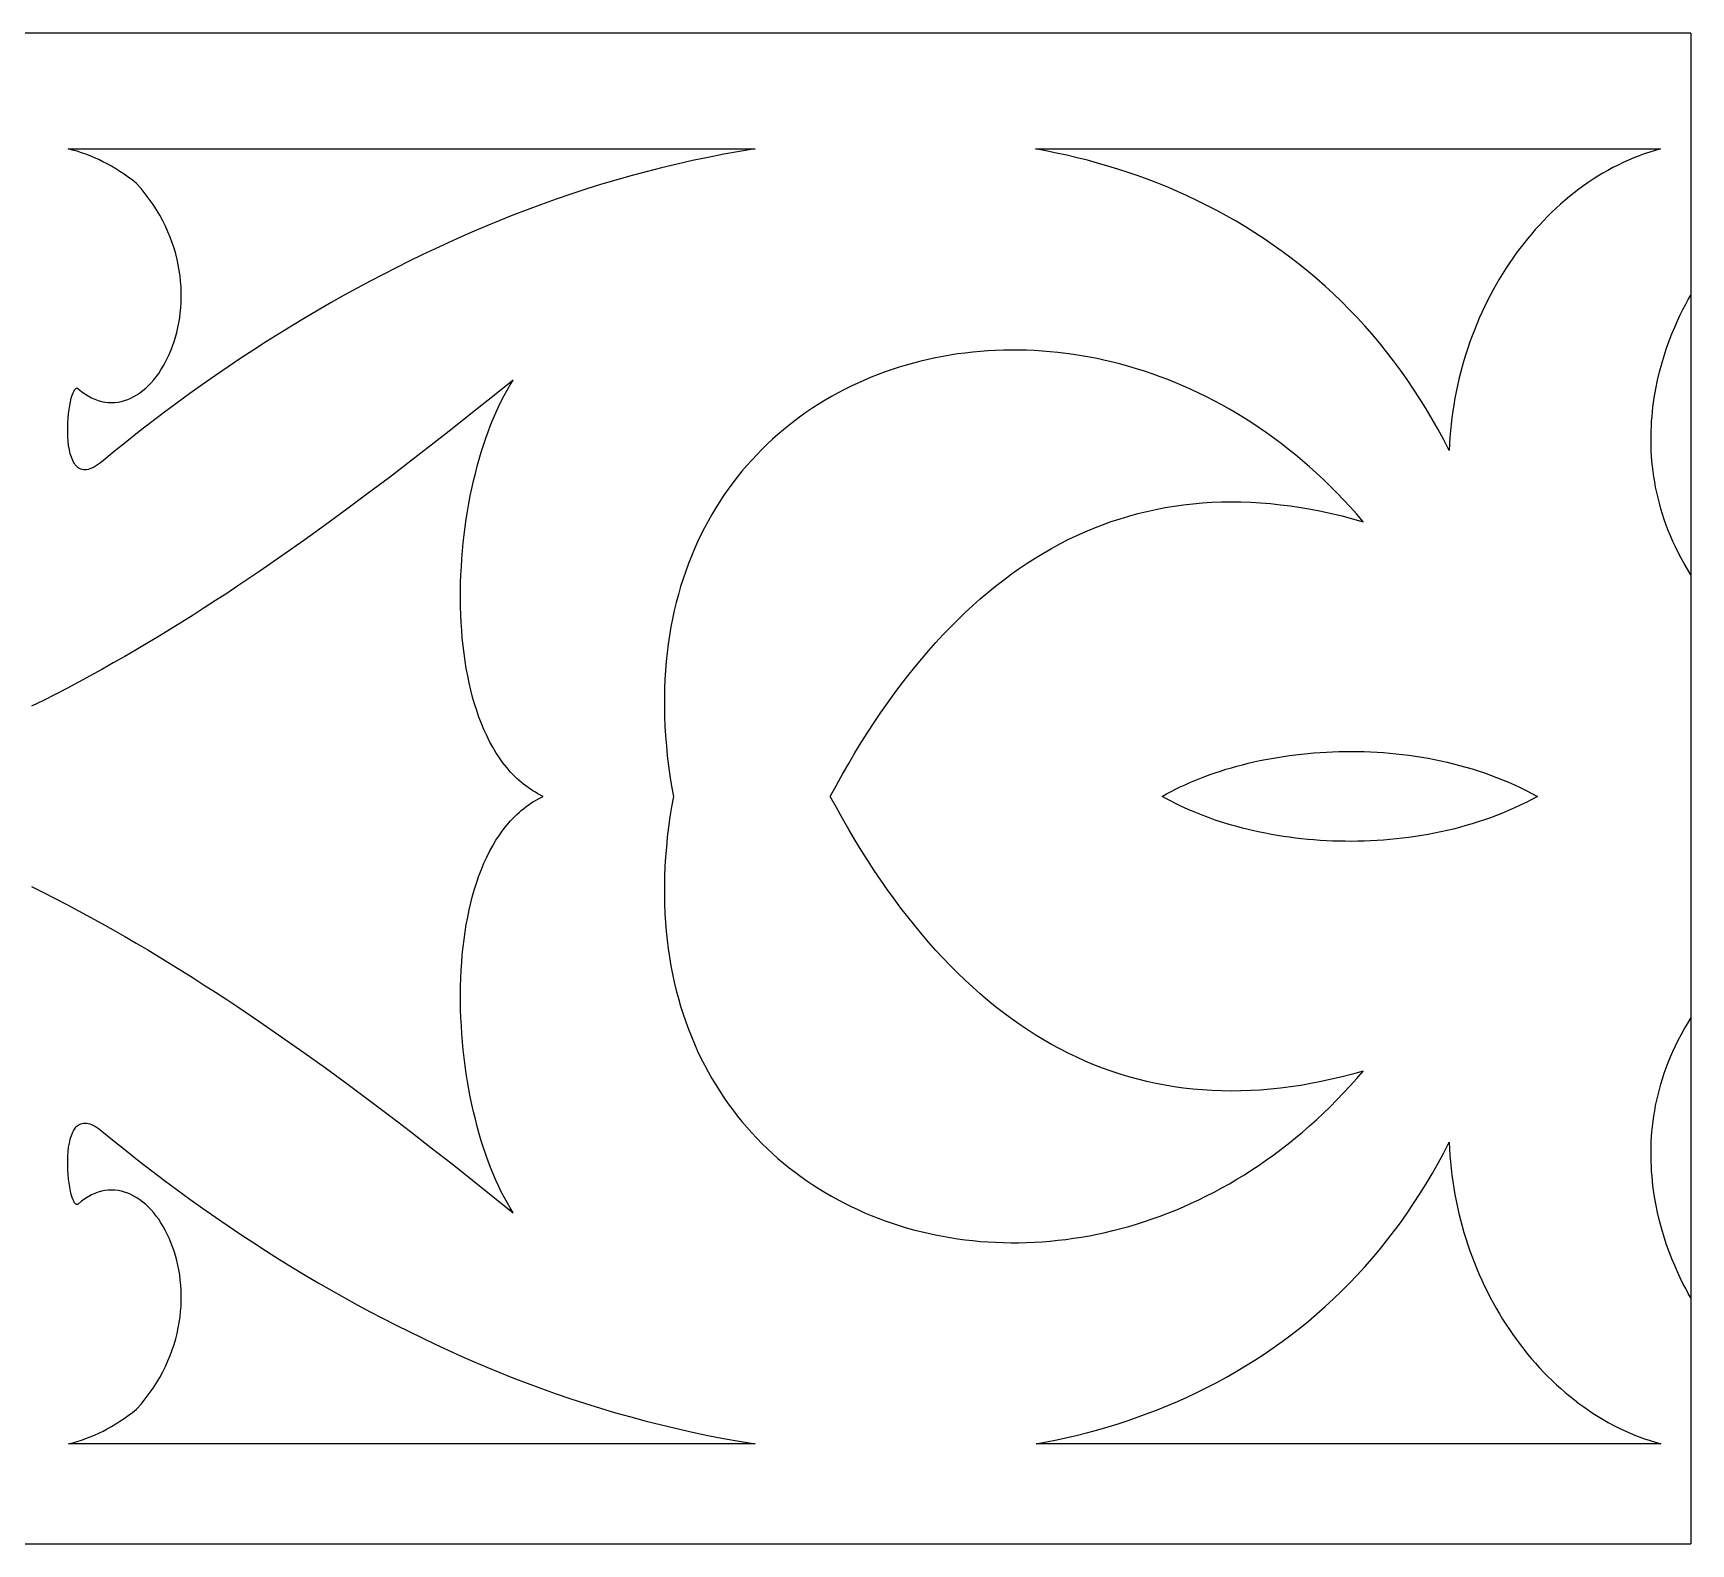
# Model space of a CAD drawing. Extents: x -54 to 62, y 3 to 43.
# Drawn here: x 18.09 to 61.98, y 2.81 to 42.8 of the extents above; entities that cross this region are included whole.
import ezdxf

# ---------------------------------------------------------------- set-up
doc = ezdxf.new("R2010")
doc.units = 0
doc.header["$MEASUREMENT"] = 0
doc.layers.get('0').update_dxf_attribs({"linetype": 'CONTINUOUS'})
doc.layers.add('LAYER_1', color=18, linetype='CONTINUOUS')

msp = doc.modelspace()

# ---------------------------------------------------------------- linework, layer by layer
msp.add_line((61.976, 42.796), (61.976, 2.81))
at = {"layer": 'LAYER_1'}
for points in [[(61.976, 42.796), (-54.409, 42.796)], [(18.051, 20.207), (18.364, 20.052), (18.675, 19.893), (18.985, 19.732), (19.294, 19.568), (19.602, 19.401), (19.909, 19.232), (20.215, 19.06), (20.52, 18.886), (20.824, 18.709), (21.127, 18.53), (21.429, 18.348), (21.729, 18.165), (22.029, 17.979), (22.328, 17.791), (22.625, 17.602), (22.922, 17.41), (23.217, 17.217), (23.511, 17.022), (24.097, 16.627), (24.679, 16.225), (25.256, 15.818), (25.829, 15.407), (26.398, 14.991), (26.963, 14.571), (27.524, 14.148), (28.081, 13.722), (28.633, 13.294), (29.182, 12.865), (29.727, 12.435), (30.267, 12.005), (30.803, 11.575), (30.721, 11.705), (30.64, 11.841), (30.561, 11.983), (30.485, 12.13), (30.411, 12.283), (30.339, 12.44), (30.269, 12.603), (30.202, 12.77), (30.137, 12.941), (30.074, 13.116), (30.014, 13.296), (29.957, 13.479), (29.902, 13.665), (29.849, 13.855), (29.8, 14.048), (29.753, 14.244), (29.709, 14.442), (29.667, 14.642), (29.629, 14.845), (29.593, 15.05), (29.561, 15.256), (29.531, 15.464), (29.504, 15.673), (29.481, 15.883), (29.46, 16.094), (29.443, 16.306), (29.429, 16.518), (29.418, 16.73), (29.411, 16.942), (29.407, 17.154), (29.406, 17.365), (29.409, 17.575), (29.415, 17.785), (29.425, 17.993), (29.438, 18.2), (29.455, 18.405), (29.476, 18.609), (29.5, 18.81), (29.529, 19.009), (29.561, 19.206), (29.597, 19.4), (29.636, 19.591), (29.68, 19.778), (29.728, 19.963), (29.78, 20.143), (29.836, 20.32), (29.896, 20.493), (29.96, 20.662), (30.028, 20.826), (30.101, 20.985), (30.178, 21.139), (30.26, 21.288), (30.346, 21.432), (30.436, 21.57), (30.531, 21.703), (30.63, 21.829), (30.734, 21.949), (30.843, 22.062), (30.899, 22.117), (30.956, 22.169), (31.015, 22.22), (31.074, 22.269), (31.135, 22.316), (31.197, 22.362), (31.26, 22.405), (31.325, 22.447), (31.391, 22.487), (31.457, 22.524), (31.526, 22.56), (31.595, 22.594), (31.526, 22.628), (31.457, 22.664), (31.391, 22.702), (31.325, 22.741), (31.26, 22.783), (31.197, 22.826), (31.135, 22.872), (31.074, 22.919), (31.015, 22.968), (30.956, 23.019), (30.899, 23.071), (30.843, 23.125), (30.734, 23.239), (30.63, 23.358), (30.531, 23.485), (30.436, 23.617), (30.346, 23.755), (30.26, 23.899), (30.178, 24.048), (30.101, 24.202), (30.028, 24.361), (29.96, 24.525), (29.896, 24.694), (29.836, 24.867), (29.78, 25.044), (29.728, 25.224), (29.68, 25.409), (29.636, 25.597), (29.597, 25.788), (29.561, 25.981), (29.529, 26.178), (29.5, 26.377), (29.476, 26.579), (29.455, 26.782), (29.438, 26.988), (29.425, 27.195), (29.415, 27.403), (29.409, 27.613), (29.406, 27.823), (29.407, 28.034), (29.411, 28.246), (29.418, 28.458), (29.429, 28.67), (29.443, 28.882), (29.46, 29.094), (29.481, 29.305), (29.504, 29.515), (29.531, 29.725), (29.561, 29.932), (29.593, 30.139), (29.629, 30.344), (29.667, 30.546), (29.709, 30.747), (29.753, 30.945), (29.8, 31.141), (29.849, 31.334), (29.902, 31.524), (29.957, 31.71), (30.014, 31.893), (30.074, 32.073), (30.137, 32.248), (30.202, 32.42), (30.269, 32.586), (30.339, 32.749), (30.411, 32.906), (30.485, 33.059), (30.561, 33.206), (30.64, 33.348), (30.721, 33.484), (30.803, 33.614), (30.267, 33.183), (29.727, 32.753), (29.182, 32.323), (28.633, 31.893), (28.081, 31.465), (27.524, 31.039), (26.963, 30.616), (26.398, 30.196), (25.829, 29.78), (25.256, 29.368), (24.679, 28.961), (24.097, 28.56), (23.511, 28.165), (23.217, 27.969), (22.922, 27.776), (22.625, 27.584), (22.328, 27.395), (22.029, 27.207), (21.729, 27.021), (21.429, 26.838), (21.127, 26.657), (20.824, 26.477), (20.52, 26.301), (20.215, 26.126), (19.909, 25.954), (19.602, 25.785), (19.294, 25.618), (18.985, 25.454), (18.675, 25.293), (18.364, 25.135), (18.051, 24.979)], [(-54.409, 2.81), (61.976, 2.81)]]:
    msp.add_lwpolyline(points, dxfattribs=at)
for points in [[(37.211, 39.731), (36.793, 39.663), (36.377, 39.589), (35.962, 39.508), (35.549, 39.422), (35.138, 39.33), (34.729, 39.232), (34.322, 39.128), (33.917, 39.02), (33.516, 38.906), (33.117, 38.787), (32.721, 38.663), (32.329, 38.535), (31.94, 38.402), (31.554, 38.265), (31.173, 38.123), (30.795, 37.978), (30.452, 37.841), (30.108, 37.699), (29.765, 37.553), (29.421, 37.403), (29.077, 37.249), (28.733, 37.09), (28.389, 36.927), (28.045, 36.76), (27.701, 36.588), (27.357, 36.412), (27.013, 36.232), (26.67, 36.047), (26.326, 35.858), (25.984, 35.665), (25.641, 35.467), (25.299, 35.265), (24.957, 35.059), (24.615, 34.848), (24.275, 34.634), (23.934, 34.415), (23.594, 34.191), (23.255, 33.964), (22.917, 33.732), (22.579, 33.496), (22.242, 33.255), (21.906, 33.011), (21.571, 32.762), (21.237, 32.508), (20.903, 32.251), (20.571, 31.989), (20.239, 31.723), (19.909, 31.453), (19.851, 31.406), (19.794, 31.366), (19.741, 31.332), (19.689, 31.303), (19.64, 31.28), (19.592, 31.262), (19.548, 31.25), (19.505, 31.242), (19.464, 31.24), (19.425, 31.242), (19.389, 31.249), (19.354, 31.26), (19.321, 31.275), (19.29, 31.294), (19.261, 31.317), (19.234, 31.344), (19.208, 31.374), (19.185, 31.407), (19.163, 31.443), (19.142, 31.483), (19.123, 31.525), (19.106, 31.569), (19.091, 31.616), (19.076, 31.665), (19.052, 31.77), (19.034, 31.881), (19.021, 31.997), (19.012, 32.117), (19.008, 32.239), (19.009, 32.362), (19.013, 32.485), (19.021, 32.606), (19.032, 32.723), (19.047, 32.836), (19.063, 32.942), (19.083, 33.041), (19.104, 33.131), (19.127, 33.21), (19.152, 33.278), (19.177, 33.332), (19.19, 33.354), (19.203, 33.371), (19.217, 33.385), (19.23, 33.394), (19.244, 33.4), (19.257, 33.4), (19.27, 33.396), (19.284, 33.386), (19.371, 33.314), (19.46, 33.249), (19.548, 33.193), (19.637, 33.145), (19.726, 33.105), (19.815, 33.072), (19.904, 33.047), (19.993, 33.03), (20.081, 33.02), (20.169, 33.016), (20.257, 33.02), (20.344, 33.03), (20.43, 33.047), (20.515, 33.07), (20.599, 33.1), (20.681, 33.136), (20.763, 33.177), (20.843, 33.224), (20.921, 33.277), (20.998, 33.336), (21.073, 33.399), (21.146, 33.468), (21.217, 33.542), (21.286, 33.62), (21.353, 33.703), (21.417, 33.791), (21.478, 33.883), (21.537, 33.979), (21.593, 34.079), (21.646, 34.183), (21.696, 34.29), (21.743, 34.401), (21.787, 34.515), (21.827, 34.633), (21.864, 34.753), (21.897, 34.876), (21.926, 35.002), (21.951, 35.131), (21.973, 35.261), (21.99, 35.394), (22.003, 35.529), (22.011, 35.666), (22.015, 35.805), (22.014, 35.945), (22.009, 36.086), (21.998, 36.229), (21.983, 36.373), (21.962, 36.517), (21.936, 36.663), (21.905, 36.808), (21.868, 36.955), (21.826, 37.101), (21.778, 37.248), (21.723, 37.394), (21.663, 37.54), (21.597, 37.686), (21.524, 37.831), (21.446, 37.976), (21.36, 38.12), (21.268, 38.262), (21.169, 38.403), (21.063, 38.543), (20.951, 38.682), (20.831, 38.818), (20.722, 38.904), (20.613, 38.985), (20.503, 39.063), (20.392, 39.137), (20.281, 39.206), (20.169, 39.273), (20.056, 39.335), (19.943, 39.394), (19.829, 39.449), (19.715, 39.5), (19.601, 39.548), (19.486, 39.592), (19.371, 39.632), (19.256, 39.669), (19.14, 39.702), (19.025, 39.731)], [(61.177, 39.731), (61.032, 39.691), (60.888, 39.647), (60.745, 39.599), (60.604, 39.547), (60.463, 39.492), (60.324, 39.433), (60.187, 39.371), (60.05, 39.306), (59.915, 39.237), (59.781, 39.164), (59.649, 39.089), (59.518, 39.01), (59.389, 38.928), (59.261, 38.843), (59.135, 38.755), (59.01, 38.664), (58.887, 38.57), (58.766, 38.473), (58.646, 38.373), (58.528, 38.27), (58.412, 38.165), (58.298, 38.056), (58.185, 37.946), (58.075, 37.832), (57.966, 37.716), (57.859, 37.598), (57.755, 37.477), (57.652, 37.353), (57.551, 37.228), (57.452, 37.1), (57.356, 36.97), (57.262, 36.837), (57.169, 36.703), (57.079, 36.566), (56.992, 36.427), (56.906, 36.286), (56.823, 36.144), (56.742, 35.999), (56.664, 35.853), (56.588, 35.705), (56.515, 35.555), (56.444, 35.403), (56.375, 35.25), (56.309, 35.095), (56.246, 34.939), (56.185, 34.781), (56.127, 34.622), (56.072, 34.461), (56.019, 34.299), (55.97, 34.136), (55.923, 33.972), (55.878, 33.806), (55.837, 33.639), (55.799, 33.472), (55.763, 33.303), (55.731, 33.133), (55.701, 32.962), (55.675, 32.791), (55.652, 32.618), (55.631, 32.445), (55.614, 32.271), (55.6, 32.097), (55.59, 31.922), (55.582, 31.746), (55.436, 32.03), (55.285, 32.309), (55.13, 32.583), (54.97, 32.852), (54.806, 33.116), (54.637, 33.375), (54.465, 33.629), (54.288, 33.878), (54.107, 34.122), (53.922, 34.362), (53.732, 34.596), (53.539, 34.825), (53.342, 35.049), (53.14, 35.268), (52.935, 35.483), (52.726, 35.692), (52.514, 35.896), (52.297, 36.096), (52.077, 36.29), (51.853, 36.48), (51.626, 36.664), (51.395, 36.844), (51.16, 37.018), (50.923, 37.188), (50.681, 37.353), (50.437, 37.513), (50.189, 37.668), (49.938, 37.818), (49.683, 37.963), (49.426, 38.104), (49.165, 38.239), (48.902, 38.37), (48.646, 38.49), (48.389, 38.606), (48.13, 38.716), (47.87, 38.822), (47.607, 38.923), (47.343, 39.019), (47.078, 39.111), (46.811, 39.198), (46.543, 39.28), (46.273, 39.358), (46.002, 39.431), (45.729, 39.5), (45.456, 39.564), (45.181, 39.624), (44.906, 39.68), (44.629, 39.731)], [(61.976, 28.462), (61.886, 28.609), (61.8, 28.756), (61.719, 28.903), (61.643, 29.049), (61.571, 29.196), (61.503, 29.342), (61.44, 29.487), (61.38, 29.633), (61.325, 29.777), (61.274, 29.922), (61.226, 30.066), (61.183, 30.209), (61.143, 30.352), (61.107, 30.494), (61.074, 30.636), (61.045, 30.777), (61.019, 30.917), (60.996, 31.056), (60.977, 31.194), (60.96, 31.332), (60.947, 31.469), (60.937, 31.604), (60.929, 31.739), (60.924, 31.872), (60.922, 32.005), (60.922, 32.136), (60.925, 32.266), (60.931, 32.395), (60.938, 32.523), (60.948, 32.649), (60.96, 32.774), (60.974, 32.898), (60.99, 33.02), (61.008, 33.141), (61.049, 33.378), (61.096, 33.608), (61.149, 33.832), (61.207, 34.048), (61.27, 34.258), (61.336, 34.459), (61.405, 34.652), (61.476, 34.837), (61.549, 35.013), (61.622, 35.18), (61.695, 35.337), (61.768, 35.484), (61.84, 35.622), (61.909, 35.749), (61.976, 35.865)], [(35.042, 22.595), (35.043, 22.595), (35.043, 22.594), (35.043, 22.594), (35.042, 22.594), (34.994, 22.32), (34.951, 22.049), (34.914, 21.781), (34.882, 21.516), (34.856, 21.254), (34.835, 20.994), (34.819, 20.738), (34.809, 20.484), (34.803, 20.233), (34.803, 19.986), (34.808, 19.741), (34.818, 19.499), (34.832, 19.26), (34.852, 19.024), (34.876, 18.791), (34.905, 18.562), (34.939, 18.335), (34.977, 18.111), (35.02, 17.89), (35.067, 17.673), (35.118, 17.458), (35.174, 17.247), (35.235, 17.039), (35.299, 16.833), (35.368, 16.631), (35.441, 16.433), (35.518, 16.237), (35.598, 16.045), (35.683, 15.855), (35.772, 15.669), (35.864, 15.487), (35.96, 15.307), (36.06, 15.131), (36.164, 14.958), (36.271, 14.788), (36.381, 14.622), (36.495, 14.459), (36.613, 14.299), (36.733, 14.142), (36.857, 13.989), (36.984, 13.84), (37.115, 13.693), (37.248, 13.551), (37.384, 13.411), (37.523, 13.275), (37.665, 13.143), (37.81, 13.013), (37.958, 12.888), (38.109, 12.766), (38.262, 12.647), (38.417, 12.532), (38.575, 12.42), (38.736, 12.312), (38.899, 12.207), (39.064, 12.107), (39.232, 12.009), (39.402, 11.915), (39.574, 11.825), (39.748, 11.739), (39.924, 11.656), (40.102, 11.576), (40.282, 11.501), (40.464, 11.429), (40.647, 11.361), (40.832, 11.296), (41.019, 11.236), (41.208, 11.178), (41.398, 11.125), (41.59, 11.076), (41.783, 11.03), (41.977, 10.988), (42.173, 10.95), (42.369, 10.916), (42.567, 10.885), (42.767, 10.858), (42.967, 10.836), (43.168, 10.817), (43.37, 10.802), (43.573, 10.791), (43.777, 10.784), (43.981, 10.78), (44.186, 10.781), (44.392, 10.786), (44.599, 10.794), (44.805, 10.807), (45.013, 10.824), (45.22, 10.844), (45.428, 10.869), (45.637, 10.898), (45.845, 10.93), (46.054, 10.967), (46.262, 11.008), (46.471, 11.053), (46.679, 11.102), (46.888, 11.156), (47.096, 11.213), (47.304, 11.275), (47.512, 11.341), (47.719, 11.41), (47.926, 11.485), (48.133, 11.563), (48.339, 11.646), (48.544, 11.732), (48.749, 11.824), (48.953, 11.919), (49.156, 12.018), (49.358, 12.122), (49.56, 12.231), (49.76, 12.343), (49.959, 12.46), (50.158, 12.581), (50.355, 12.707), (50.551, 12.837), (50.745, 12.971), (50.939, 13.11), (51.13, 13.254), (51.321, 13.401), (51.51, 13.553), (51.697, 13.71), (51.883, 13.871), (52.067, 14.037), (52.249, 14.207), (52.429, 14.381), (52.608, 14.56), (52.784, 14.744), (52.959, 14.932), (53.131, 15.125), (53.302, 15.322), (53.022, 15.244), (52.743, 15.171), (52.467, 15.106), (52.193, 15.046), (51.92, 14.993), (51.65, 14.946), (51.381, 14.906), (51.114, 14.871), (50.849, 14.844), (50.586, 14.822), (50.325, 14.807), (50.066, 14.798), (49.808, 14.795), (49.553, 14.798), (49.299, 14.808), (49.047, 14.824), (48.797, 14.846), (48.549, 14.874), (48.303, 14.909), (48.059, 14.949), (47.817, 14.996), (47.576, 15.048), (47.338, 15.107), (47.101, 15.172), (46.866, 15.243), (46.633, 15.32), (46.402, 15.404), (46.173, 15.493), (45.946, 15.588), (45.721, 15.689), (45.497, 15.796), (45.276, 15.909), (45.056, 16.028), (44.839, 16.153), (44.623, 16.284), (44.409, 16.421), (44.197, 16.564), (43.987, 16.712), (43.779, 16.867), (43.573, 17.027), (43.368, 17.193), (43.166, 17.365), (42.965, 17.543), (42.767, 17.727), (42.57, 17.916), (42.375, 18.111), (42.182, 18.312), (41.991, 18.519), (41.802, 18.731), (41.615, 18.949), (41.43, 19.173), (41.246, 19.403), (41.065, 19.638), (40.885, 19.879), (40.708, 20.125), (40.532, 20.377), (40.358, 20.635), (40.187, 20.898), (40.017, 21.167), (39.849, 21.441), (39.683, 21.721), (39.518, 22.006), (39.356, 22.297), (39.196, 22.594), (39.196, 22.594), (39.196, 22.594), (39.196, 22.595), (39.196, 22.595), (39.356, 22.891), (39.518, 23.182), (39.683, 23.468), (39.849, 23.748), (40.017, 24.022), (40.187, 24.291), (40.358, 24.554), (40.532, 24.812), (40.708, 25.064), (40.885, 25.31), (41.065, 25.551), (41.246, 25.786), (41.43, 26.015), (41.615, 26.239), (41.802, 26.457), (41.991, 26.67), (42.182, 26.876), (42.375, 27.077), (42.57, 27.272), (42.767, 27.462), (42.965, 27.645), (43.166, 27.823), (43.368, 27.995), (43.573, 28.161), (43.779, 28.321), (43.987, 28.476), (44.197, 28.624), (44.409, 28.767), (44.623, 28.904), (44.839, 29.035), (45.056, 29.16), (45.276, 29.279), (45.497, 29.392), (45.721, 29.499), (45.946, 29.6), (46.173, 29.695), (46.402, 29.784), (46.633, 29.867), (46.866, 29.944), (47.101, 30.015), (47.338, 30.08), (47.576, 30.139), (47.817, 30.192), (48.059, 30.238), (48.303, 30.279), (48.549, 30.313), (48.797, 30.342), (49.047, 30.364), (49.299, 30.379), (49.553, 30.389), (49.808, 30.393), (50.066, 30.39), (50.325, 30.381), (50.586, 30.366), (50.849, 30.344), (51.114, 30.316), (51.381, 30.282), (51.65, 30.242), (51.92, 30.195), (52.193, 30.142), (52.467, 30.083), (52.743, 30.017), (53.022, 29.945), (53.302, 29.866), (53.131, 30.064), (52.959, 30.256), (52.784, 30.445), (52.608, 30.628), (52.429, 30.807), (52.249, 30.982), (52.067, 31.152), (51.883, 31.318), (51.697, 31.479), (51.51, 31.635), (51.321, 31.787), (51.13, 31.935), (50.939, 32.078), (50.745, 32.217), (50.551, 32.352), (50.355, 32.482), (50.158, 32.607), (49.959, 32.729), (49.76, 32.845), (49.56, 32.958), (49.358, 33.066), (49.156, 33.17), (48.953, 33.27), (48.749, 33.365), (48.544, 33.456), (48.339, 33.543), (48.133, 33.626), (47.926, 33.704), (47.719, 33.778), (47.512, 33.848), (47.304, 33.914), (47.096, 33.976), (46.888, 34.033), (46.679, 34.086), (46.471, 34.136), (46.262, 34.181), (46.054, 34.222), (45.845, 34.258), (45.637, 34.291), (45.428, 34.32), (45.22, 34.345), (45.013, 34.365), (44.805, 34.382), (44.599, 34.395), (44.392, 34.403), (44.186, 34.408), (43.981, 34.409), (43.777, 34.405), (43.573, 34.398), (43.37, 34.387), (43.168, 34.372), (42.967, 34.353), (42.767, 34.33), (42.567, 34.304), (42.369, 34.273), (42.173, 34.239), (41.977, 34.201), (41.783, 34.159), (41.59, 34.113), (41.398, 34.064), (41.208, 34.01), (41.019, 33.953), (40.832, 33.893), (40.647, 33.828), (40.464, 33.76), (40.282, 33.688), (40.102, 33.612), (39.924, 33.533), (39.748, 33.45), (39.574, 33.364), (39.402, 33.273), (39.232, 33.18), (39.064, 33.082), (38.899, 32.981), (38.736, 32.877), (38.575, 32.769), (38.417, 32.657), (38.262, 32.542), (38.109, 32.423), (37.958, 32.301), (37.81, 32.175), (37.665, 32.046), (37.523, 31.914), (37.384, 31.778), (37.248, 31.638), (37.115, 31.495), (36.984, 31.349), (36.857, 31.199), (36.733, 31.046), (36.613, 30.89), (36.495, 30.73), (36.381, 30.567), (36.271, 30.401), (36.164, 30.231), (36.06, 30.058), (35.96, 29.882), (35.864, 29.702), (35.772, 29.519), (35.683, 29.333), (35.598, 29.144), (35.518, 28.952), (35.441, 28.756), (35.368, 28.557), (35.299, 28.355), (35.235, 28.15), (35.174, 27.942), (35.118, 27.73), (35.067, 27.516), (35.02, 27.298), (34.977, 27.078), (34.939, 26.854), (34.905, 26.627), (34.876, 26.397), (34.852, 26.164), (34.832, 25.928), (34.818, 25.69), (34.808, 25.448), (34.803, 25.203), (34.803, 24.955), (34.809, 24.704), (34.819, 24.451), (34.835, 24.194), (34.856, 23.935), (34.882, 23.672), (34.914, 23.407), (34.951, 23.139), (34.994, 22.868)], [(47.984, 22.595), (47.985, 22.595), (47.984, 22.595), (48.099, 22.659), (48.217, 22.723), (48.337, 22.785), (48.46, 22.845), (48.586, 22.903), (48.714, 22.96), (48.844, 23.016), (48.976, 23.069), (49.111, 23.121), (49.248, 23.171), (49.387, 23.22), (49.528, 23.266), (49.67, 23.311), (49.815, 23.354), (49.962, 23.395), (50.11, 23.434), (50.26, 23.471), (50.411, 23.506), (50.564, 23.54), (50.718, 23.571), (50.874, 23.6), (51.031, 23.627), (51.19, 23.653), (51.349, 23.676), (51.51, 23.697), (51.672, 23.715), (51.834, 23.732), (51.998, 23.746), (52.162, 23.759), (52.328, 23.769), (52.494, 23.776), (52.66, 23.782), (52.827, 23.785), (52.995, 23.786), (53.163, 23.784), (53.331, 23.78), (53.5, 23.773), (53.669, 23.765), (53.838, 23.753), (54.007, 23.739), (54.177, 23.723), (54.346, 23.704), (54.515, 23.683), (54.684, 23.658), (54.852, 23.632), (55.021, 23.602), (55.189, 23.57), (55.356, 23.536), (55.523, 23.498), (55.689, 23.458), (55.855, 23.415), (56.02, 23.37), (56.184, 23.321), (56.348, 23.27), (56.51, 23.215), (56.671, 23.158), (56.832, 23.098), (56.991, 23.035), (57.149, 22.969), (57.306, 22.9), (57.461, 22.828), (57.615, 22.753), (57.768, 22.675), (57.919, 22.594), (57.768, 22.513), (57.615, 22.435), (57.461, 22.36), (57.306, 22.288), (57.149, 22.22), (56.991, 22.154), (56.832, 22.091), (56.671, 22.031), (56.51, 21.974), (56.348, 21.92), (56.184, 21.868), (56.02, 21.82), (55.855, 21.774), (55.689, 21.731), (55.523, 21.691), (55.356, 21.654), (55.189, 21.619), (55.021, 21.587), (54.852, 21.558), (54.684, 21.531), (54.515, 21.507), (54.346, 21.486), (54.177, 21.467), (54.007, 21.45), (53.838, 21.436), (53.669, 21.425), (53.5, 21.416), (53.331, 21.41), (53.163, 21.406), (52.995, 21.404), (52.827, 21.405), (52.66, 21.408), (52.494, 21.413), (52.328, 21.421), (52.162, 21.431), (51.998, 21.443), (51.834, 21.457), (51.672, 21.474), (51.51, 21.493), (51.349, 21.514), (51.19, 21.537), (51.031, 21.562), (50.874, 21.589), (50.718, 21.618), (50.564, 21.649), (50.411, 21.683), (50.259, 21.718), (50.11, 21.755), (49.961, 21.794), (49.815, 21.835), (49.67, 21.878), (49.527, 21.923), (49.387, 21.969), (49.248, 22.018), (49.111, 22.068), (48.976, 22.12), (48.844, 22.173), (48.713, 22.228), (48.586, 22.285), (48.46, 22.344), (48.337, 22.404), (48.217, 22.466), (48.099, 22.529), (47.984, 22.594)], [(61.976, 9.322), (61.909, 9.438), (61.84, 9.565), (61.768, 9.703), (61.695, 9.85), (61.622, 10.008), (61.549, 10.175), (61.476, 10.351), (61.405, 10.536), (61.336, 10.729), (61.27, 10.931), (61.207, 11.14), (61.149, 11.357), (61.096, 11.58), (61.049, 11.811), (61.008, 12.048), (60.99, 12.168), (60.974, 12.291), (60.96, 12.414), (60.948, 12.539), (60.938, 12.666), (60.931, 12.793), (60.925, 12.922), (60.922, 13.053), (60.922, 13.184), (60.924, 13.316), (60.929, 13.45), (60.937, 13.585), (60.947, 13.72), (60.96, 13.857), (60.977, 13.994), (60.996, 14.133), (61.019, 14.272), (61.045, 14.412), (61.074, 14.553), (61.107, 14.694), (61.143, 14.836), (61.183, 14.979), (61.226, 15.122), (61.274, 15.266), (61.325, 15.41), (61.38, 15.555), (61.44, 15.7), (61.503, 15.846), (61.571, 15.992), (61.643, 16.138), (61.719, 16.284), (61.8, 16.431), (61.886, 16.578), (61.976, 16.725)], [(19.028, 5.458), (19.143, 5.487), (19.258, 5.52), (19.373, 5.557), (19.488, 5.598), (19.602, 5.642), (19.717, 5.689), (19.831, 5.741), (19.944, 5.796), (20.057, 5.855), (20.17, 5.917), (20.282, 5.983), (20.393, 6.053), (20.503, 6.127), (20.613, 6.205), (20.723, 6.286), (20.831, 6.372), (20.951, 6.508), (21.063, 6.647), (21.169, 6.787), (21.268, 6.928), (21.36, 7.071), (21.446, 7.214), (21.524, 7.359), (21.597, 7.504), (21.663, 7.65), (21.723, 7.796), (21.778, 7.943), (21.826, 8.089), (21.868, 8.236), (21.905, 8.382), (21.936, 8.528), (21.962, 8.673), (21.983, 8.818), (21.998, 8.962), (22.009, 9.104), (22.014, 9.246), (22.015, 9.386), (22.011, 9.524), (22.003, 9.661), (21.99, 9.796), (21.973, 9.929), (21.951, 10.06), (21.926, 10.188), (21.897, 10.314), (21.864, 10.438), (21.827, 10.558), (21.787, 10.675), (21.743, 10.79), (21.696, 10.901), (21.646, 11.008), (21.593, 11.112), (21.537, 11.212), (21.478, 11.308), (21.417, 11.4), (21.353, 11.487), (21.286, 11.57), (21.217, 11.649), (21.146, 11.723), (21.073, 11.791), (20.998, 11.855), (20.921, 11.913), (20.843, 11.966), (20.763, 12.014), (20.681, 12.055), (20.599, 12.091), (20.515, 12.12), (20.43, 12.144), (20.344, 12.161), (20.257, 12.171), (20.169, 12.175), (20.081, 12.171), (19.993, 12.161), (19.904, 12.144), (19.815, 12.119), (19.726, 12.086), (19.637, 12.046), (19.548, 11.998), (19.46, 11.942), (19.371, 11.878), (19.284, 11.805), (19.27, 11.796), (19.257, 11.791), (19.244, 11.792), (19.23, 11.797), (19.217, 11.806), (19.203, 11.82), (19.19, 11.837), (19.177, 11.859), (19.152, 11.913), (19.127, 11.98), (19.104, 12.059), (19.083, 12.149), (19.063, 12.247), (19.047, 12.354), (19.032, 12.466), (19.021, 12.584), (19.013, 12.704), (19.009, 12.827), (19.008, 12.95), (19.012, 13.072), (19.021, 13.192), (19.034, 13.308), (19.052, 13.419), (19.076, 13.523), (19.091, 13.572), (19.106, 13.619), (19.123, 13.664), (19.142, 13.706), (19.163, 13.745), (19.185, 13.782), (19.208, 13.815), (19.234, 13.845), (19.261, 13.872), (19.29, 13.895), (19.321, 13.914), (19.354, 13.929), (19.389, 13.94), (19.425, 13.947), (19.464, 13.949), (19.505, 13.947), (19.548, 13.939), (19.592, 13.927), (19.64, 13.909), (19.689, 13.886), (19.741, 13.858), (19.794, 13.823), (19.851, 13.783), (19.909, 13.737), (20.239, 13.466), (20.571, 13.2), (20.903, 12.939), (21.237, 12.681), (21.571, 12.428), (21.906, 12.179), (22.242, 11.934), (22.579, 11.694), (22.917, 11.457), (23.255, 11.225), (23.594, 10.998), (23.934, 10.774), (24.275, 10.555), (24.615, 10.34), (24.957, 10.129), (25.299, 9.923), (25.641, 9.721), (25.984, 9.523), (26.326, 9.33), (26.67, 9.14), (27.013, 8.955), (27.357, 8.775), (27.701, 8.599), (28.045, 8.427), (28.389, 8.259), (28.733, 8.096), (29.077, 7.937), (29.421, 7.782), (29.765, 7.632), (30.108, 7.486), (30.452, 7.345), (30.795, 7.207), (31.173, 7.062), (31.554, 6.921), (31.939, 6.784), (32.328, 6.652), (32.72, 6.524), (33.115, 6.401), (33.514, 6.282), (33.915, 6.168), (34.319, 6.06), (34.725, 5.957), (35.134, 5.859), (35.545, 5.767), (35.958, 5.68), (36.372, 5.6), (36.788, 5.526), (37.205, 5.458)], [(44.642, 5.458), (44.918, 5.509), (45.193, 5.565), (45.466, 5.625), (45.739, 5.689), (46.011, 5.758), (46.281, 5.831), (46.55, 5.908), (46.817, 5.991), (47.083, 6.077), (47.348, 6.169), (47.611, 6.265), (47.873, 6.365), (48.133, 6.471), (48.391, 6.581), (48.647, 6.696), (48.902, 6.817), (49.165, 6.947), (49.426, 7.082), (49.683, 7.222), (49.938, 7.368), (50.189, 7.518), (50.437, 7.673), (50.681, 7.833), (50.923, 7.998), (51.16, 8.168), (51.395, 8.342), (51.626, 8.522), (51.853, 8.707), (52.077, 8.897), (52.297, 9.091), (52.514, 9.291), (52.726, 9.496), (52.935, 9.705), (53.14, 9.92), (53.342, 10.139), (53.539, 10.364), (53.732, 10.593), (53.922, 10.827), (54.107, 11.067), (54.288, 11.311), (54.465, 11.56), (54.637, 11.815), (54.806, 12.074), (54.97, 12.338), (55.13, 12.607), (55.285, 12.882), (55.436, 13.161), (55.582, 13.445), (55.59, 13.269), (55.6, 13.094), (55.614, 12.919), (55.631, 12.745), (55.652, 12.572), (55.675, 12.399), (55.701, 12.228), (55.731, 12.057), (55.764, 11.887), (55.799, 11.718), (55.837, 11.55), (55.879, 11.383), (55.923, 11.218), (55.97, 11.053), (56.02, 10.89), (56.073, 10.728), (56.128, 10.567), (56.186, 10.408), (56.247, 10.25), (56.31, 10.093), (56.376, 9.938), (56.445, 9.785), (56.516, 9.633), (56.59, 9.484), (56.666, 9.335), (56.744, 9.189), (56.825, 9.044), (56.908, 8.902), (56.994, 8.761), (57.082, 8.622), (57.172, 8.485), (57.264, 8.351), (57.359, 8.218), (57.455, 8.088), (57.554, 7.96), (57.655, 7.834), (57.758, 7.711), (57.863, 7.59), (57.97, 7.471), (58.078, 7.355), (58.189, 7.242), (58.302, 7.131), (58.416, 7.023), (58.533, 6.918), (58.651, 6.815), (58.771, 6.715), (58.892, 6.618), (59.015, 6.524), (59.14, 6.433), (59.266, 6.345), (59.394, 6.26), (59.524, 6.178), (59.655, 6.099), (59.787, 6.024), (59.921, 5.951), (60.057, 5.883), (60.193, 5.817), (60.331, 5.755), (60.47, 5.696), (60.611, 5.641), (60.753, 5.59), (60.896, 5.542), (61.04, 5.498), (61.185, 5.458)]]:
    msp.add_lwpolyline(points, close=True, dxfattribs=at)

doc.saveas('drawing.dxf')
